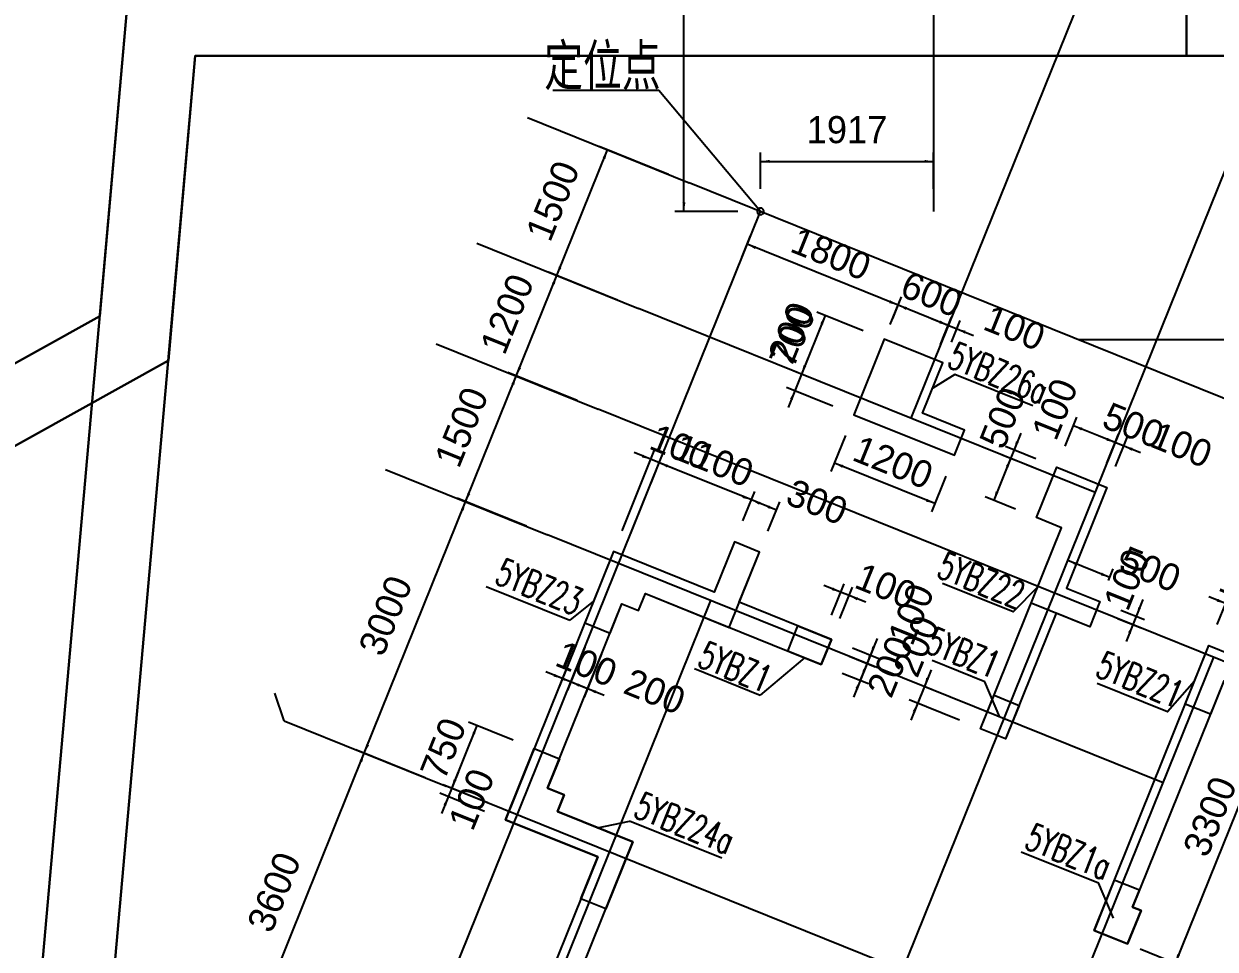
# Model space of a CAD drawing. Extents: x 387171 to 699106, y 11966 to 245688.
# Drawn here: x 522687 to 535876, y 87340 to 97582 of the extents above; entities that cross this region are included whole.
import ezdxf
from ezdxf.enums import TextEntityAlignment as Align

# ---------------------------------------------------------------- set-up
doc = ezdxf.new("R2010")
doc.units = 0
doc.header["$LTSCALE"] = 100
doc.header["$MEASUREMENT"] = 0
for name, color, linetype in [('b边缘构件', 235, 'Continuous'), ('DOTE', 253, 'Continuous'), ('L-AXIS', 3, 'Continuous'), ('wall-主楼', 2, 'Continuous'), ('Y阴影', 254, 'Continuous'), ('小尺寸', 4, 'Continuous'), ('边缘构件标注', 1, 'Continuous')]:
    doc.layers.add(name, color=color, linetype=linetype)
doc.styles.add('hztxt', font='hztxt')
doc.styles.get("Standard").update_dxf_attribs({"font": 'standard'})
doc.dimstyles.get("Standard").update_dxf_attribs({"dimtxt": 300, "dimasz": 100, "dimexe": 100, "dimexo": 250, "dimgap": 100, "dimtad": 0, "dimtoh": 1, "dimdec": 0, "dimdsep": 46, "dimcen": 0.09, "dimclrt": 7, "dimadec": 0, "dimazin": 0, "dimtfac": 1, "dimtdec": 4, "dimtofl": 0, "dimtmove": 0, "dimatfit": 3, "dimfxl": 1, "dimtolj": 1, "dimtzin": 0, "dimarcsym": 0})

# ---------------------------------------------------------------- blocks, each defined once
blk = doc.blocks.new('*D3188')
at = {"layer": 'L-AXIS', "color": 0, "linetype": 'ByBlock', "lineweight": -2}
for p, q in [((528252, 92021), (527485, 92330)), ((526456, 89510), (527577, 92293)), ((527130, 89238), (526363, 89548))]:
    blk.add_line(p, q, dxfattribs=at)
for points in [[(527577, 92293), (527556, 92194), (527525, 92206)], [(526456, 89510), (526478, 89609), (526509, 89597)]]:
    blk.add_solid(points, dxfattribs=at)
at = {"layer": 'L-AXIS', "color": 7, "linetype": 'Continuous', "lineweight": -2, "insert": (526692, 91032), "char_height": 300, "width": 780, "attachment_point": 5, "rotation": 68.0454, "style": 'hztxt'}
blk.add_mtext('3000', dxfattribs=at)
blk = doc.blocks.new('*D1954')
at = {"layer": 'L-AXIS', "color": 0, "linetype": 'ByBlock', "lineweight": -2}
for p, q in [((525110, 86171), (526456, 89510)), ((527130, 89238), (526363, 89548)), ((525784, 85899), (525017, 86209))]:
    blk.add_line(p, q, dxfattribs=at)
for points in [[(526456, 89510), (526434, 89411), (526403, 89424)], [(525110, 86171), (525132, 86270), (525163, 86258)]]:
    blk.add_solid(points, dxfattribs=at)
at = {"layer": 'L-AXIS', "color": 7, "linetype": 'Continuous', "lineweight": -2, "insert": (525458, 87972), "char_height": 300, "width": 775, "attachment_point": 5, "rotation": 68.0454, "style": 'hztxt'}
blk.add_mtext('3600', dxfattribs=at)
blk = doc.blocks.new('*D3840')
at = {"layer": 'L-AXIS', "color": 0, "linetype": 'ByBlock', "lineweight": -2}
for p, q in [((530842, 95755), (530842, 96159)), ((532758, 95755), (532758, 96159)), ((530842, 96059), (532758, 96059))]:
    blk.add_line(p, q, dxfattribs=at)
for points in [[(530842, 96059), (530942, 96076), (530942, 96043)], [(532758, 96059), (532658, 96043), (532658, 96076)]]:
    blk.add_solid(points, dxfattribs=at)
at = {"layer": 'L-AXIS', "color": 7, "linetype": 'Continuous', "lineweight": -2, "insert": (531800, 96409), "char_height": 300, "width": 680, "attachment_point": 5, "style": 'hztxt'}
blk.add_mtext('1917', dxfattribs=at)
blk = doc.blocks.new('*D489')
at = {"layer": 'L-AXIS', "color": 0, "linetype": 'ByBlock', "lineweight": -2}
for p, q in [((530592, 100088), (529895, 100088)), ((529995, 95505), (529995, 100088)), ((530592, 95505), (529895, 95505))]:
    blk.add_line(p, q, dxfattribs=at)
for points in [[(529995, 100088), (530011, 99988), (529978, 99988)], [(529995, 95505), (529978, 95605), (530011, 95605)]]:
    blk.add_solid(points, dxfattribs=at)
at = {"layer": 'L-AXIS', "color": 7, "linetype": 'Continuous', "lineweight": -2, "insert": (529645, 98134), "char_height": 300, "width": 790, "attachment_point": 5, "rotation": 90, "style": 'hztxt'}
blk.add_mtext('4583', dxfattribs=at)
blk = doc.blocks.new('*D2795')
at = {"layer": 'L-AXIS', "color": 0, "linetype": 'ByBlock', "lineweight": -2}
for p, q in [((527577, 92293), (528138, 93684)), ((528813, 93412), (528046, 93721)), ((528252, 92021), (527485, 92330))]:
    blk.add_line(p, q, dxfattribs=at)
for points in [[(528138, 93684), (528116, 93585), (528085, 93597)], [(527577, 92293), (527599, 92392), (527630, 92379)]]:
    blk.add_solid(points, dxfattribs=at)
at = {"layer": 'L-AXIS', "color": 7, "linetype": 'Continuous', "lineweight": -2, "insert": (527533, 93119), "char_height": 300, "width": 690, "attachment_point": 5, "rotation": 68.0454, "style": 'hztxt'}
blk.add_mtext('1500', dxfattribs=at)
blk = doc.blocks.new('*D768')
at = {"layer": 'L-AXIS', "color": 0, "linetype": 'ByBlock', "lineweight": -2}
for p, q in [((529261, 94525), (528494, 94834)), ((528138, 93684), (528587, 94797)), ((528813, 93412), (528046, 93721))]:
    blk.add_line(p, q, dxfattribs=at)
for points in [[(528587, 94797), (528565, 94698), (528534, 94710)], [(528138, 93684), (528160, 93783), (528191, 93770)]]:
    blk.add_solid(points, dxfattribs=at)
at = {"layer": 'L-AXIS', "color": 7, "linetype": 'Continuous', "lineweight": -2, "insert": (528038, 94371), "char_height": 300, "width": 690, "attachment_point": 5, "rotation": 68.0454, "style": 'hztxt'}
blk.add_mtext('1200', dxfattribs=at)
blk = doc.blocks.new('*D1325')
at = {"layer": 'L-AXIS', "color": 0, "linetype": 'ByBlock', "lineweight": -2}
for p, q in [((528587, 94797), (529148, 96188)), ((529822, 95916), (529055, 96225)), ((529261, 94525), (528494, 94834))]:
    blk.add_line(p, q, dxfattribs=at)
for points in [[(529148, 96188), (529126, 96089), (529095, 96102)], [(528587, 94797), (528609, 94896), (528640, 94883)]]:
    blk.add_solid(points, dxfattribs=at)
at = {"layer": 'L-AXIS', "color": 7, "linetype": 'Continuous', "lineweight": -2, "insert": (528543, 95623), "char_height": 300, "width": 690, "attachment_point": 5, "rotation": 68.0454, "style": 'hztxt'}
blk.add_mtext('1500', dxfattribs=at)
blk = doc.blocks.new('*D2415')
at = {"layer": 'L-AXIS', "color": 0, "linetype": 'ByBlock', "lineweight": -2}
blk.add_arc((534358, 94088), 2100, 338.0454, 0, dxfattribs=at)
for points in [[(536457, 94088), (536472, 93988), (536438, 93988)], [(536305, 93303), (536325, 93402), (536356, 93391)]]:
    blk.add_solid(points, dxfattribs=at)
at = {"layer": 'L-AXIS', "color": 7, "linetype": 'Continuous', "lineweight": -2, "insert": (536321, 93707), "char_height": 300, "width": 453.33, "attachment_point": 8, "rotation": 79.0227, "style": 'hztxt'}
blk.add_mtext('22%%D', dxfattribs=at)
blk = doc.blocks.new('*D3952')
at = {"layer": '小尺寸', "color": 0, "linetype": 'ByBlock', "lineweight": -2}
for p, q in [((536667, 90246), (535433, 87185)), ((536510, 90309), (536760, 90208)), ((535044, 87342), (535526, 87148))]:
    blk.add_line(p, q, dxfattribs=at)
for points in [[(536667, 90246), (536645, 90147), (536614, 90159)], [(535433, 87185), (535455, 87284), (535486, 87272)]]:
    blk.add_solid(points, dxfattribs=at)
at = {"layer": '小尺寸', "color": 7, "linetype": 'Continuous', "lineweight": -2, "insert": (535818, 88809), "char_height": 300, "width": 780, "attachment_point": 5, "rotation": 68.0454, "style": 'hztxt'}
blk.add_mtext('3300', dxfattribs=at)
blk = doc.blocks.new('*D36')
at = {"layer": '小尺寸', "color": 0, "linetype": 'ByBlock', "lineweight": -2}
for p, q in [((536271, 91053), (535807, 91240)), ((535899, 90933), (536030, 91257)), ((535992, 90895), (536123, 91220))]:
    blk.add_line(p, q, dxfattribs=at)
for points in [[(535992, 91165), (535893, 91187), (535906, 91218)], [(536085, 91127), (536184, 91105), (536172, 91075)]]:
    blk.add_solid(points, dxfattribs=at)
at = {"layer": '小尺寸', "color": 7, "linetype": 'Continuous', "lineweight": -2, "insert": (536259, 91327), "char_height": 300, "width": 476.67, "attachment_point": 5, "rotation": 338.0454, "style": 'hztxt'}
blk.add_mtext('100', dxfattribs=at)
blk = doc.blocks.new('*D292')
at = {"layer": '小尺寸', "color": 0, "linetype": 'ByBlock', "lineweight": -2}
for p, q in [((535076, 91211), (534889, 90747)), ((534794, 91001), (535057, 90895)), ((534832, 91094), (535094, 90988))]:
    blk.add_line(p, q, dxfattribs=at)
for points in [[(535002, 91025), (535024, 91124), (535054, 91112)], [(534964, 90932), (534942, 90833), (534911, 90846)]]:
    blk.add_solid(points, dxfattribs=at)
at = {"layer": '小尺寸', "color": 7, "linetype": 'Continuous', "lineweight": -2, "insert": (534896, 91432), "char_height": 300, "width": 476.67, "attachment_point": 5, "rotation": 68.0454, "style": 'hztxt'}
blk.add_mtext('100', dxfattribs=at)
blk = doc.blocks.new('*D252')
at = {"layer": '小尺寸', "color": 0, "linetype": 'ByBlock', "lineweight": -2}
for p, q in [((535048, 92835), (534585, 93022)), ((534678, 92719), (534807, 93040)), ((534771, 92681), (534900, 93002))]:
    blk.add_line(p, q, dxfattribs=at)
for points in [[(534770, 92947), (534671, 92969), (534684, 93000)], [(534863, 92910), (534962, 92888), (534949, 92857)]]:
    blk.add_solid(points, dxfattribs=at)
at = {"layer": '小尺寸', "color": 7, "linetype": 'Continuous', "lineweight": -2, "insert": (535504, 92921), "char_height": 300, "width": 476.67, "attachment_point": 5, "rotation": 338.0454, "style": 'hztxt'}
blk.add_mtext('100', dxfattribs=at)
blk = doc.blocks.new('*D2803')
at = {"layer": '小尺寸', "color": 0, "linetype": 'ByBlock', "lineweight": -2}
for p, q in [((534214, 92906), (534344, 93227)), ((534770, 92947), (534306, 93134)), ((534678, 92719), (534807, 93040))]:
    blk.add_line(p, q, dxfattribs=at)
for points in [[(534306, 93134), (534405, 93112), (534393, 93081)], [(534770, 92947), (534671, 92969), (534684, 93000)]]:
    blk.add_solid(points, dxfattribs=at)
at = {"layer": '小尺寸', "color": 7, "linetype": 'Continuous', "lineweight": -2, "insert": (534970, 93136), "char_height": 300, "width": 566.67, "attachment_point": 5, "rotation": 338.0454, "style": 'hztxt'}
blk.add_mtext('500', dxfattribs=at)
blk = doc.blocks.new('*D3039')
at = {"layer": '小尺寸', "color": 0, "linetype": 'ByBlock', "lineweight": -2}
for p, q in [((531558, 94354), (531296, 93705)), ((531980, 94184), (531465, 94391)), ((531718, 93535), (531204, 93742))]:
    blk.add_line(p, q, dxfattribs=at)
for points in [[(531558, 94354), (531536, 94255), (531505, 94267)], [(531296, 93705), (531318, 93804), (531349, 93791)]]:
    blk.add_solid(points, dxfattribs=at)
at = {"layer": '小尺寸', "color": 7, "linetype": 'Continuous', "lineweight": -2, "insert": (531195, 94123), "char_height": 300, "width": 566.67, "attachment_point": 5, "rotation": 68.0454, "style": 'hztxt'}
blk.add_mtext('700', dxfattribs=at)
blk = doc.blocks.new('*D3254')
at = {"layer": '小尺寸', "color": 0, "linetype": 'ByBlock', "lineweight": -2}
for p, q in [((531371, 93890), (531147, 93334)), ((531718, 93535), (531204, 93742)), ((531644, 93349), (531129, 93557))]:
    blk.add_line(p, q, dxfattribs=at)
for points in [[(531296, 93705), (531318, 93804), (531349, 93791)], [(531222, 93519), (531200, 93420), (531169, 93433)]]:
    blk.add_solid(points, dxfattribs=at)
at = {"layer": '小尺寸', "color": 7, "linetype": 'Continuous', "lineweight": -2, "insert": (531183, 94164), "char_height": 300, "width": 566.67, "attachment_point": 5, "rotation": 68.0454, "style": 'hztxt'}
blk.add_mtext('200', dxfattribs=at)
blk = doc.blocks.new('*D3756')
at = {"layer": '小尺寸', "color": 0, "linetype": 'ByBlock', "lineweight": -2}
for p, q in [((533723, 93050), (533536, 92586)), ((533889, 92767), (533555, 92902)), ((533852, 92675), (533518, 92809))]:
    blk.add_line(p, q, dxfattribs=at)
for points in [[(533648, 92864), (533670, 92963), (533701, 92951)], [(533611, 92772), (533589, 92673), (533558, 92685)]]:
    blk.add_solid(points, dxfattribs=at)
at = {"layer": '小尺寸', "color": 7, "linetype": 'Continuous', "lineweight": -2, "insert": (534101, 93318), "char_height": 300, "width": 476.67, "attachment_point": 5, "rotation": 68.0454, "style": 'hztxt'}
blk.add_mtext('100', dxfattribs=at)
blk = doc.blocks.new('*D1840')
at = {"layer": '小尺寸', "color": 0, "linetype": 'ByBlock', "lineweight": -2}
for p, q in [((532279, 94255), (532402, 94561)), ((532921, 94244), (532365, 94469)), ((532835, 94031), (532958, 94337))]:
    blk.add_line(p, q, dxfattribs=at)
for points in [[(532365, 94469), (532464, 94447), (532451, 94416)], [(532921, 94244), (532822, 94266), (532835, 94297)]]:
    blk.add_solid(points, dxfattribs=at)
at = {"layer": '小尺寸', "color": 7, "linetype": 'Continuous', "lineweight": -2, "insert": (532736, 94588), "char_height": 300, "width": 556.67, "attachment_point": 5, "rotation": 338.0454, "style": 'hztxt'}
blk.add_mtext('600', dxfattribs=at)
blk = doc.blocks.new('*D2102')
at = {"layer": '小尺寸', "color": 0, "linetype": 'ByBlock', "lineweight": -2}
for p, q in [((532730, 90431), (532505, 89875)), ((533120, 90058), (532562, 90283)), ((533046, 89873), (532488, 90098))]:
    blk.add_line(p, q, dxfattribs=at)
for points in [[(532655, 90246), (532677, 90345), (532708, 90332)], [(532580, 90060), (532558, 89961), (532527, 89974)]]:
    blk.add_solid(points, dxfattribs=at)
at = {"layer": '小尺寸', "color": 7, "linetype": 'Continuous', "lineweight": -2, "insert": (532566, 90695), "char_height": 300, "width": 566.67, "attachment_point": 5, "rotation": 68.0454, "style": 'hztxt'}
blk.add_mtext('200', dxfattribs=at)
blk = doc.blocks.new('*D324')
at = {"layer": '小尺寸', "color": 0, "linetype": 'ByBlock', "lineweight": -2}
for p, q in [((530647, 92080), (530778, 92405)), ((531019, 92200), (530741, 92312)), ((530925, 91967), (531056, 92293))]:
    blk.add_line(p, q, dxfattribs=at)
for points in [[(530741, 92312), (530840, 92290), (530827, 92259)], [(531019, 92200), (530920, 92222), (530932, 92253)]]:
    blk.add_solid(points, dxfattribs=at)
at = {"layer": '小尺寸', "color": 7, "linetype": 'Continuous', "lineweight": -2, "insert": (531468, 92289), "char_height": 300, "width": 566.67, "attachment_point": 5, "rotation": 338.0454, "style": 'hztxt'}
blk.add_mtext('300', dxfattribs=at)
blk = doc.blocks.new('*D557')
at = {"layer": '小尺寸', "color": 0, "linetype": 'ByBlock', "lineweight": -2}
for p, q in [((529627, 92491), (529758, 92816)), ((530741, 92312), (529720, 92724)), ((530647, 92080), (530778, 92405))]:
    blk.add_line(p, q, dxfattribs=at)
for points in [[(529720, 92724), (529819, 92702), (529807, 92671)], [(530741, 92312), (530642, 92334), (530654, 92365)]]:
    blk.add_solid(points, dxfattribs=at)
at = {"layer": '小尺寸', "color": 7, "linetype": 'Continuous', "lineweight": -2, "insert": (530324, 92750), "char_height": 300, "width": 685, "attachment_point": 5, "rotation": 338.0454, "style": 'hztxt'}
blk.add_mtext('1100', dxfattribs=at)
blk = doc.blocks.new('*D812')
at = {"layer": '小尺寸', "color": 0, "linetype": 'ByBlock', "lineweight": -2}
for p, q in [((532133, 90780), (531946, 90316)), ((531859, 90674), (532151, 90557)), ((531822, 90582), (532113, 90464))]:
    blk.add_line(p, q, dxfattribs=at)
for points in [[(532058, 90594), (532080, 90693), (532111, 90681)], [(532020, 90502), (531998, 90403), (531968, 90415)]]:
    blk.add_solid(points, dxfattribs=at)
at = {"layer": '小尺寸', "color": 7, "linetype": 'Continuous', "lineweight": -2, "insert": (532510, 91048), "char_height": 300, "width": 476.67, "attachment_point": 5, "rotation": 68.0454, "style": 'hztxt'}
blk.add_mtext('100', dxfattribs=at)
blk = doc.blocks.new('*D766')
at = {"layer": '小尺寸', "color": 0, "linetype": 'ByBlock', "lineweight": -2}
for p, q in [((532095, 90687), (531871, 90131)), ((531822, 90582), (532113, 90464)), ((531747, 90396), (532038, 90279))]:
    blk.add_line(p, q, dxfattribs=at)
for points in [[(532020, 90502), (532042, 90601), (532073, 90588)], [(531946, 90316), (531924, 90217), (531893, 90230)]]:
    blk.add_solid(points, dxfattribs=at)
at = {"layer": '小尺寸', "color": 7, "linetype": 'Continuous', "lineweight": -2, "insert": (532277, 90469), "char_height": 300, "width": 566.67, "attachment_point": 5, "rotation": 68.0454, "style": 'hztxt'}
blk.add_mtext('200', dxfattribs=at)
blk = doc.blocks.new('*D1021')
at = {"layer": '小尺寸', "color": 0, "linetype": 'ByBlock', "lineweight": -2}
for p, q in [((532009, 91179), (531545, 91366)), ((531628, 91037), (531768, 91384)), ((531721, 91000), (531861, 91347))]:
    blk.add_line(p, q, dxfattribs=at)
for points in [[(531731, 91291), (531632, 91313), (531644, 91344)], [(531823, 91254), (531922, 91232), (531910, 91201)]]:
    blk.add_solid(points, dxfattribs=at)
at = {"layer": '小尺寸', "color": 7, "linetype": 'Continuous', "lineweight": -2, "insert": (532231, 91359), "char_height": 300, "width": 476.67, "attachment_point": 5, "rotation": 338.0454, "style": 'hztxt'}
blk.add_mtext('100', dxfattribs=at)
blk = doc.blocks.new('*D3469')
at = {"layer": '小尺寸', "color": 0, "linetype": 'ByBlock', "lineweight": -2}
for p, q in [((528898, 90682), (528705, 90205)), ((529083, 90608), (528890, 90130)), ((529113, 90148), (528557, 90372))]:
    blk.add_line(p, q, dxfattribs=at)
for points in [[(528742, 90297), (528643, 90319), (528656, 90350)], [(528928, 90223), (529027, 90201), (529014, 90170)]]:
    blk.add_solid(points, dxfattribs=at)
at = {"layer": '小尺寸', "color": 7, "linetype": 'Continuous', "lineweight": -2, "insert": (529672, 90192), "char_height": 300, "width": 566.67, "attachment_point": 5, "rotation": 338.0454, "style": 'hztxt'}
blk.add_mtext('200', dxfattribs=at)
blk = doc.blocks.new('*D3713')
at = {"layer": '小尺寸', "color": 0, "linetype": 'ByBlock', "lineweight": -2}
for p, q in [((528805, 90720), (528612, 90242)), ((528898, 90682), (528705, 90205)), ((528928, 90223), (528464, 90409))]:
    blk.add_line(p, q, dxfattribs=at)
for points in [[(528650, 90335), (528551, 90357), (528563, 90388)], [(528742, 90297), (528841, 90275), (528829, 90245)]]:
    blk.add_solid(points, dxfattribs=at)
at = {"layer": '小尺寸', "color": 7, "linetype": 'Continuous', "lineweight": -2, "insert": (528916, 90497), "char_height": 300, "width": 476.67, "attachment_point": 5, "rotation": 338.0454, "style": 'hztxt'}
blk.add_mtext('100', dxfattribs=at)
blk = doc.blocks.new('*D4187')
at = {"layer": '小尺寸', "color": 0, "linetype": 'ByBlock', "lineweight": -2}
for p, q in [((527703, 89816), (527423, 89120)), ((528106, 89654), (527611, 89853)), ((527825, 88958), (527330, 89158))]:
    blk.add_line(p, q, dxfattribs=at)
for points in [[(527703, 89816), (527682, 89717), (527651, 89729)], [(527423, 89120), (527445, 89219), (527476, 89207)]]:
    blk.add_solid(points, dxfattribs=at)
at = {"layer": '小尺寸', "color": 7, "linetype": 'Continuous', "lineweight": -2, "insert": (527331, 89562), "char_height": 300, "width": 566.67, "attachment_point": 5, "rotation": 68.0454, "style": 'hztxt'}
blk.add_mtext('750', dxfattribs=at)
blk = doc.blocks.new('*D50')
at = {"layer": '小尺寸', "color": 0, "linetype": 'ByBlock', "lineweight": -2}
for p, q in [((527498, 89306), (527311, 88842)), ((527825, 88958), (527330, 89158)), ((527788, 88865), (527293, 89065))]:
    blk.add_line(p, q, dxfattribs=at)
for points in [[(527423, 89120), (527445, 89219), (527476, 89207)], [(527386, 89028), (527364, 88929), (527333, 88941)]]:
    blk.add_solid(points, dxfattribs=at)
at = {"layer": '小尺寸', "color": 7, "linetype": 'Continuous', "lineweight": -2, "insert": (527644, 88999), "char_height": 300, "width": 476.67, "attachment_point": 5, "rotation": 68.0454, "style": 'hztxt'}
blk.add_mtext('100', dxfattribs=at)
blk = doc.blocks.new('*D1501')
at = {"layer": '小尺寸', "color": 0, "linetype": 'ByBlock', "lineweight": -2}
for p, q in [((533611, 92772), (533424, 92308)), ((533852, 92675), (533518, 92809)), ((533665, 92211), (533331, 92345))]:
    blk.add_line(p, q, dxfattribs=at)
for points in [[(533611, 92772), (533589, 92673), (533558, 92685)], [(533424, 92308), (533446, 92407), (533477, 92394)]]:
    blk.add_solid(points, dxfattribs=at)
at = {"layer": '小尺寸', "color": 7, "linetype": 'Continuous', "lineweight": -2, "insert": (533522, 93221), "char_height": 300, "width": 566.67, "attachment_point": 5, "rotation": 68.0454, "style": 'hztxt'}
blk.add_mtext('500', dxfattribs=at)
blk = doc.blocks.new('*D2745')
at = {"layer": '小尺寸', "color": 0, "linetype": 'ByBlock', "lineweight": -2}
for p, q in [((531782, 93024), (531622, 92628)), ((532773, 92272), (531660, 92720)), ((532895, 92575), (532735, 92179))]:
    blk.add_line(p, q, dxfattribs=at)
for points in [[(531660, 92720), (531759, 92699), (531746, 92668)], [(532773, 92272), (532674, 92294), (532686, 92325)]]:
    blk.add_solid(points, dxfattribs=at)
at = {"layer": '小尺寸', "color": 7, "linetype": 'Continuous', "lineweight": -2, "insert": (532310, 92728), "char_height": 300, "width": 690, "attachment_point": 5, "rotation": 338.0454, "style": 'hztxt'}
blk.add_mtext('1200', dxfattribs=at)
blk = doc.blocks.new('*D2973')
at = {"layer": '小尺寸', "color": 0, "linetype": 'ByBlock', "lineweight": -2}
for p, q in [((530636, 94995), (530732, 95234)), ((532365, 94469), (530695, 95142)), ((532306, 94322), (532402, 94561))]:
    blk.add_line(p, q, dxfattribs=at)
for points in [[(530695, 95142), (530794, 95120), (530782, 95089)], [(532365, 94469), (532266, 94491), (532278, 94522)]]:
    blk.add_solid(points, dxfattribs=at)
at = {"layer": '小尺寸', "color": 7, "linetype": 'Continuous', "lineweight": -2, "insert": (531623, 95037), "char_height": 300, "width": 690, "attachment_point": 5, "rotation": 338.0454, "style": 'hztxt'}
blk.add_mtext('1800', dxfattribs=at)
blk = doc.blocks.new('*D3197')
at = {"layer": '小尺寸', "color": 0, "linetype": 'ByBlock', "lineweight": -2}
for p, q in [((529309, 91972), (529665, 92854)), ((529402, 91934), (529758, 92816)), ((529906, 92649), (529442, 92836))]:
    blk.add_line(p, q, dxfattribs=at)
for points in [[(529628, 92761), (529529, 92783), (529541, 92814)], [(529720, 92724), (529819, 92702), (529807, 92671)]]:
    blk.add_solid(points, dxfattribs=at)
at = {"layer": '小尺寸', "color": 7, "linetype": 'Continuous', "lineweight": -2, "insert": (529958, 92897), "char_height": 300, "width": 476.67, "attachment_point": 5, "rotation": 338.0454, "style": 'hztxt'}
blk.add_mtext('100', dxfattribs=at)
blk = doc.blocks.new('*D1524')
at = {"layer": '小尺寸', "color": 0, "linetype": 'ByBlock', "lineweight": -2}
for p, q in [((534229, 91606), (534282, 91735)), ((534708, 91455), (534244, 91642)), ((534693, 91419), (534745, 91548))]:
    blk.add_line(p, q, dxfattribs=at)
for points in [[(534244, 91642), (534343, 91620), (534331, 91589)], [(534708, 91455), (534609, 91477), (534621, 91508)]]:
    blk.add_solid(points, dxfattribs=at)
at = {"layer": '小尺寸', "color": 7, "linetype": 'Continuous', "lineweight": -2, "insert": (535157, 91544), "char_height": 300, "width": 566.67, "attachment_point": 5, "rotation": 338.0454, "style": 'hztxt'}
blk.add_mtext('500', dxfattribs=at)
blk = doc.blocks.new('*D319')
at = {"layer": '小尺寸', "color": 0, "linetype": 'ByBlock', "lineweight": -2}
for p, q in [((532736, 94319), (533199, 94132)), ((532862, 94098), (532958, 94337)), ((532955, 94060), (533051, 94300))]:
    blk.add_line(p, q, dxfattribs=at)
for points in [[(532921, 94244), (532822, 94266), (532835, 94297)], [(533014, 94207), (533113, 94185), (533101, 94154)]]:
    blk.add_solid(points, dxfattribs=at)
at = {"layer": '小尺寸', "color": 7, "linetype": 'Continuous', "lineweight": -2, "insert": (533655, 94218), "char_height": 300, "width": 476.67, "attachment_point": 5, "rotation": 338.0454, "style": 'hztxt'}
blk.add_mtext('100', dxfattribs=at)
blk = doc.blocks.new('后浇带现场')
at = {"color": 6, "lineweight": 30}
for points in [[(662200, 674230), (718557, 674230), (718557, 624270), (707583, 624270), (707286, 620897), (700215, 616964), (698139, 620873), (664797, 619534)], [(662200, 673430), (717757, 673430), (717757, 625070), (706851, 625070), (706526, 621390), (700538, 618060), (698609, 621692), (664765, 620333)], [(703006, 581720), (706851, 625070)], [(703803, 581649), (707583, 624270)], [(780665, 624270), (707583, 624270)]]:
    blk.add_lwpolyline(points, dxfattribs=at)

msp = doc.modelspace()

# ---------------------------------------------------------------- hatches: boundary and pattern name
at = {"layer": 'Y阴影'}
h = msp.add_hatch(dxfattribs=at)
h.set_pattern_fill('ANSI31', color=256, scale=25, angle=-21.95462, style=0)
h.set_pattern_definition([])
h.paths.add_polyline_path([(532861.4, 93828.5), (532212.2, 94090.2), (531875.7, 93255.5), (532988.6, 92806.5), (533100.7, 93084.8), (532637.1, 93272)], flags=0)
h = msp.add_hatch(dxfattribs=at)
h.set_pattern_fill('ANSI31', color=256, scale=25, angle=-21.95462, style=0)
h.set_pattern_definition([])
h.paths.add_polyline_path([(534487.6, 90908.8), (533838.3, 91170.5), (534174.8, 92005.2), (533896.6, 92117.4), (534120.9, 92673.9), (534677.4, 92449.6), (534228.7, 91336.6), (534599.7, 91187)], flags=0)
h = msp.add_hatch(dxfattribs=at)
h.set_pattern_fill('ANSI31', color=256, scale=25, angle=-21.95462, style=0)
h.set_pattern_definition([])
h.paths.add_polyline_path([(529307.3, 91164.1), (529492.8, 91089.3), (529567.6, 91274.8), (530495.3, 90900.8), (530831.7, 91735.6), (530553.5, 91847.7), (530329.2, 91291.2), (529216, 91740), (528898.2, 90951.6), (529176.5, 90839.4)], flags=0)
h = msp.add_hatch(dxfattribs=at)
h.set_pattern_fill('ANSI31', color=256, scale=25, angle=-21.95462, style=0)
h.set_pattern_definition([])
h.paths.add_polyline_path([(531627.5, 90767.9), (531515.3, 90489.6), (531144.3, 90639.2), (531256.5, 90917.4)], flags=0)
h = msp.add_hatch(dxfattribs=at)
h.set_pattern_fill('ANSI31', color=256, scale=25, angle=-21.95462, style=0)
h.set_pattern_definition([])
h.paths.add_polyline_path([(536315.6, 90495.4), (536203.4, 90217.1), (535971.5, 90310.6), (535822, 89939.6), (535543.7, 90051.8), (535805.4, 90701)], flags=0)
h = msp.add_hatch(dxfattribs=at)
h.set_pattern_fill('ANSI31', color=256, scale=25, angle=-21.95462, style=0)
h.set_pattern_definition([])
h.paths.add_polyline_path([(533705.3, 90038.1), (533555.8, 89667.1), (533277.5, 89779.3), (533427.1, 90150.3)], flags=0)
h = msp.add_hatch(dxfattribs=at)
h.set_pattern_fill('ANSI31', color=256, scale=25, angle=-21.95462, style=0)
h.set_pattern_definition([])
h.paths.add_polyline_path([(529131.2, 87784.8), (528852.9, 87897), (529039.8, 88360.7), (528019.6, 88772), (528337.4, 89560.4), (528615.7, 89448.2), (528484.8, 89123.6), (528670.3, 89048.8), (528595.5, 88863.3), (529430.3, 88526.8)], flags=0)
h = msp.add_hatch(dxfattribs=at)
h.set_pattern_fill('ANSI31', color=256, scale=25, angle=-21.95462, style=0)
h.set_pattern_definition([])
h.paths.add_polyline_path([(535036.8, 87991.9), (534758.6, 88104.1), (534534.3, 87547.6), (534905.3, 87398), (535054.8, 87769), (534962.1, 87806.4)], flags=0)

# ---------------------------------------------------------------- linework, layer by layer
at = {"layer": 'b边缘构件'}
for points in [[(532861.4, 93828.5), (532212.2, 94090.2), (531875.7, 93255.5), (532988.6, 92806.5), (533100.7, 93084.8), (532637.1, 93272), (532861.4, 93828.5)], [(529307.3, 91164.1), (529492.8, 91089.3), (529567.6, 91274.8), (530495.3, 90900.8), (530831.7, 91735.6), (530553.5, 91847.7), (530329.2, 91291.2), (529216, 91740), (528898.2, 90951.6), (529176.5, 90839.4)], [(529131.2, 87784.8), (528852.9, 87897), (529039.8, 88360.7), (528019.6, 88772), (528337.4, 89560.4), (528615.7, 89448.2), (528484.8, 89123.6), (528670.3, 89048.8), (528595.5, 88863.3), (529430.3, 88526.8)]]:
    msp.add_lwpolyline(points, close=True, dxfattribs=at)
for points in [[(534487.6, 90908.8), (533838.3, 91170.5), (534174.8, 92005.2), (533896.6, 92117.4), (534120.9, 92673.9), (534677.4, 92449.6), (534228.7, 91336.6), (534599.7, 91187), (534487.6, 90908.8)], [(531627.5, 90767.9), (531515.3, 90489.6), (531144.3, 90639.2), (531256.5, 90917.4), (531627.5, 90767.9)], [(536315.6, 90495.4), (536203.4, 90217.1), (535971.5, 90310.6), (535822, 89939.6), (535543.7, 90051.8), (535805.4, 90701), (536315.6, 90495.4)], [(533705.3, 90038.1), (533555.8, 89667.1), (533277.5, 89779.3), (533427.1, 90150.3), (533705.3, 90038.1)], [(535036.8, 87991.9), (534758.6, 88104.1), (534534.3, 87547.6), (534905.3, 87398), (535054.8, 87769), (534962.1, 87806.4), (535036.8, 87991.9)]]:
    msp.add_lwpolyline(points, dxfattribs=at)
at = {"layer": 'DOTE'}
for p, q in [((532758, 238913.1), (532758.2, 95505.2)), ((534664, 98568.3), (532506.8, 93216.7)), ((529818.1, 80662.4), (536704.5, 97745.8)), ((571646, 79056.8), (530053.9, 95822.8)), ((522455.3, 74700.8), (530841.6, 95505.2)), ((534547.2, 92394.2), (529493.1, 94431.5)), ((534357.6, 94087.9), (571158.1, 94087.9)), ((557563.8, 81822.3), (529044.5, 93318.6)), ((535300, 89179.6), (528483.7, 91927.3)), ((523475.5, 74289.6), (530291.6, 91198.5)), ((528483.9, 72270.7), (535860.8, 90570.9)), ((555881.4, 77648.6), (527362, 89144.9))]:
    msp.add_line(p, q, dxfattribs=at)
at = {"layer": 'L-AXIS'}
for p, q in [((528261.3, 96545.4), (530053.9, 95822.8)), ((527700.5, 95154.2), (529493.1, 94431.5)), ((527251.8, 94041.2), (529044.5, 93318.6)), ((526691, 92650), (528483.7, 91927.3)), ((525569.4, 89867.5), (525466.5, 90172.6)), ((525569.4, 89867.5), (527362, 89144.9))]:
    msp.add_line(p, q, dxfattribs=at)
msp.add_lwpolyline([(530841.6, 95505.2), (529717.7, 96845.1), (528542.1, 96845.1)], dxfattribs=at)
msp.add_lwpolyline([(530806.9, 95519.2, 1), (530876.4, 95491.2, 1)], format="xyb", close=True, dxfattribs=at)
at = {"layer": 'wall-主楼'}
for points in [[(533100.7, 93085.1), (532636.9, 93272.1), (532861.2, 93828.6), (532212, 94090.3), (531875.5, 93255.5), (532988.5, 92806.9)], [(533896.6, 92117.4), (534120.9, 92673.9), (534677.4, 92449.6), (534228.7, 91336.6), (534599.7, 91187), (534487.6, 90908.8), (534116.6, 91058.3), (533555.8, 89667.1), (533277.5, 89779.3), (534174.8, 92005.2)], [(529492.8, 91089.3), (529567.6, 91274.8), (531515.3, 90489.6), (531627.5, 90767.9), (530607.2, 91179.1), (530831.6, 91735.6), (530553.3, 91847.8), (530329, 91291.3), (529216, 91739.9), (528019.6, 88772), (529039.8, 88360.7), (527469.6, 84465.3), (528350.7, 84110.2), (528462.9, 84388.4), (528045.5, 84556.6), (528120.3, 84742.1), (527934.8, 84816.9), (529430.3, 88526.8), (528595.5, 88863.3), (528670.3, 89048.8), (528484.8, 89123.6), (529307.3, 91164)], [(535971.5, 90310.6), (534962.1, 87806.4), (535054.8, 87769), (534905.3, 87398), (534534.3, 87547.6), (535805.4, 90701), (536315.6, 90495.4), (536203.4, 90217.1)]]:
    msp.add_lwpolyline(points, close=True, dxfattribs=at)
at = {"layer": '边缘构件标注', "color": 200}
for p, q in [((532995.1, 93700.8), (532749.3, 93550.2)), ((533856.3, 93353.6), (532995.1, 93700.8)), ((527804.7, 91353.8), (528729.7, 90980.9)), ((528995, 91191.7), (528729.7, 90980.9)), ((531329.8, 90564.4), (530840.1, 90151.9)), ((530112.2, 90445.4), (530840.1, 90151.9)), ((529038.9, 88684.6), (529392, 88757.9)), ((530415.2, 88345.4), (529392, 88757.9)), ((533728.7, 88417.5), (534584.2, 88072.6)), ((534750.3, 87682.2), (534584.2, 88072.6))]:
    msp.add_line(p, q, dxfattribs=at)
for points in [[(533911.1, 91351.2), (533637.6, 91073.7), (532858.5, 91387.7)], [(533491.4, 89908.7), (533325.3, 90299.1), (532741, 90534.6)], [(535646.7, 90307.2), (535348.1, 89967.6), (534569, 90281.7)]]:
    msp.add_lwpolyline(points, dxfattribs=at)

# ---------------------------------------------------------------- block references
at = {"color": 3, "lineweight": 30}
msp.add_blockref('后浇带现场', (-182998.7, -527042.1), dxfattribs=at)

# ---------------------------------------------------------------- texts
at = {"layer": 'L-AXIS', "width": 0.7}
msp.add_text('定位点', height=450, dxfattribs=at).set_placement((529092.6, 96898.4), align=Align.CENTER)
at = {"layer": '边缘构件标注', "color": 200, "width": 0.7}
for s, p in [('5YBZ26a', (532895.3, 93789.6)), ('5YBZ22', (532778.5, 91466.6)), ('5YBZ23', (527885.6, 91394.2)), ('5YBZ1', (532656.6, 90632.2)), ('5YBZ1', (530129.5, 90475.4)), ('5YBZ21', (534534.5, 90366)), ('5YBZ24a', (529422.2, 88807.4)), ('5YBZ1a', (533750.5, 88461.7))]:
    msp.add_text(s, height=300, rotation=338.04538, dxfattribs=at).set_placement(p)

# ---------------------------------------------------------------- dimensions: what is measured, and where the dimension line sits
at = {"layer": 'L-AXIS'}
for p2, distance, picture, middle in [((530841.6, 100087.9), 847, '*D489', (529644.6, 98134.1)), ((532758.2, 95505.2), 554.2, '*D3840', (531799.9, 96409.4))]:
    dim = msp.add_aligned_dim(p1=(530841.6, 95505.2), p2=p2, distance=distance, dimstyle='Standard', dxfattribs=at)
    dim.commit()
    dim.dimension.update_dxf_attribs({"geometry": picture, "text_midpoint": middle})
for base, p1, p2, picture, middle in [((529147.7, 96188.1), (529493.1, 94431.5), (530053.9, 95822.8), '*D1325', (528542.7, 95623.3)), ((528586.9, 94796.8), (529044.5, 93318.6), (529493.1, 94431.5), '*D768', (528038, 94371.2)), ((528138.3, 93683.9), (528483.7, 91927.3), (529044.5, 93318.6), '*D2795', (527533.2, 93119.1)), ((527577.4, 92292.6), (527362, 89144.9), (528483.7, 91927.3), '*D3188', (526692, 91032.3)), ((526455.8, 89510.2), (526016.1, 85806), (527362, 89144.9), '*D1954', (525458.2, 87971.6))]:
    dim = msp.add_linear_dim(base=base, p1=p1, p2=p2, angle=68.04538, dimstyle='Standard', dxfattribs=at)
    dim.commit()
    dim.dimension.update_dxf_attribs({"geometry": picture, "text_midpoint": middle})
dim = msp.add_angular_dim_2l(base=(536389.1, 93557.4), line1=((534357.6, 94087.9), (536271.6, 93316.4)), line2=((534357.6, 94087.9), (536325.7, 94087.9)), dimstyle='Standard', dxfattribs=at)
dim.commit()
dim.dimension.update_dxf_attribs({"geometry": '*D2415', "text_midpoint": (536075.3, 93754.8)})
at = {"layer": '小尺寸'}
for base, p1, p2, angle, picture, middle in [((530695.1, 95141.7), (532212.2, 94090.2), (530542.5, 94763.2), 158.04538, '*D2973', (531623.4, 95037.1)), ((532364.8, 94468.7), (532741.6, 93799.2), (532185.3, 94023.5), 158.04538, '*D1840', (532736.4, 94588.4)), ((531221.6, 93519.2), (531950.3, 93441), (531875.5, 93255.5), 68.04538, '*D3254', (531002.4, 93715.3)), ((531296.3, 93704.7), (532212, 94090.3), (531950.3, 93441), 68.04538, '*D3039', (531195.3, 94122.7)), ((533610.9, 92771.7), (534120.9, 92673.9), (534083.5, 92581.1), 68.04538, '*D3756', (533955.6, 92958.2)), ((533423.9, 92307.9), (534083.5, 92581.1), (533896.6, 92117.4), 68.04538, '*D1501', (533285.5, 92633.3)), ((534306.3, 93133.9), (534584.6, 92487), (534120.9, 92673.9), 158.04538, '*D2803', (534383, 93372.5)), ((531659.8, 92720.5), (532988.5, 92806.9), (531875.5, 93255.5), 158.04538, '*D2745', (532309.8, 92728)), ((529627.6, 92761), (529308.8, 91702.6), (529216, 91740), 158.04538, '*D3197', (529597.8, 93042.6)), ((534770.1, 92947), (534677.4, 92449.6), (534584.6, 92487), 158.04538, '*D252', (535143.6, 93066)), ((529720.4, 92723.6), (530553.5, 91847.7), (529533.1, 92259.1), 158.04538, '*D557', (530324, 92749.8)), ((530740.8, 92312.3), (530831.7, 91735.6), (530553.5, 91847.7), 158.04538, '*D324', (530973.4, 92488.1)), ((534244.1, 91642.2), (534599.7, 91187), (534136, 91374), 158.04538, '*D1524', (534569.5, 91780.6)), ((534964.2, 90932.3), (534599.7, 91187), (534562.3, 91094.3), 68.04538, '*D292', (534751, 91072.1)), ((531730.6, 91291.3), (531627.5, 90767.9), (531534.7, 90805.3), 158.04538, '*D1021', (531870.5, 91504.5)), ((535992.4, 91164.7), (535898.2, 90663.6), (535805.4, 90701), 158.04538, '*D36', (535898.6, 91472.1)), ((532020.4, 90501.6), (531627.5, 90767.9), (531590.1, 90675.1), 68.04538, '*D812', (532365.2, 90688.2)), ((532580.3, 90060.4), (533352.3, 89964.8), (533277.5, 89779.3), 68.04538, '*D2102', (532385.8, 90246.6)), ((528649.6, 90334.7), (528991, 90914.2), (528898.2, 90951.6), 158.04538, '*D3713', (528555.7, 90642.1)), ((528742.3, 90297.3), (529176.5, 90839.4), (528991, 90914.2), 158.04538, '*D3469', (529223.5, 90372.9)), ((531945.7, 90316.2), (531590.1, 90675.1), (531515.3, 90489.6), 68.04538, '*D766', (532096, 90020.4)), ((535433.2, 87185.2), (536278.2, 90402.6), (534812.5, 87435.4), 68.04538, '*D3952', (535818.2, 88809)), ((527423.1, 89120.3), (528337.4, 89560.4), (528057, 88864.8), 68.04538, '*D4187', (527331.4, 89561.6)), ((527385.7, 89027.6), (528057, 88864.8), (528019.6, 88772), 68.04538, '*D50', (527498.6, 88639.1))]:
    dim = msp.add_linear_dim(base=base, p1=p1, p2=p2, angle=angle, dimstyle='Standard', dxfattribs=at)
    dim.commit()
    dim.dimension.update_dxf_attribs({"geometry": picture, "text_midpoint": middle})
dim = msp.add_aligned_dim(p1=(532768.5, 93865.9), p2=(532861.4, 93828.5), distance=408.1, dimstyle='Standard', dxfattribs=at)
dim.commit()
dim.dimension.update_dxf_attribs({"geometry": '*D319', "text_midpoint": (533294.7, 94363.4)})

doc.saveas('drawing.dxf')
